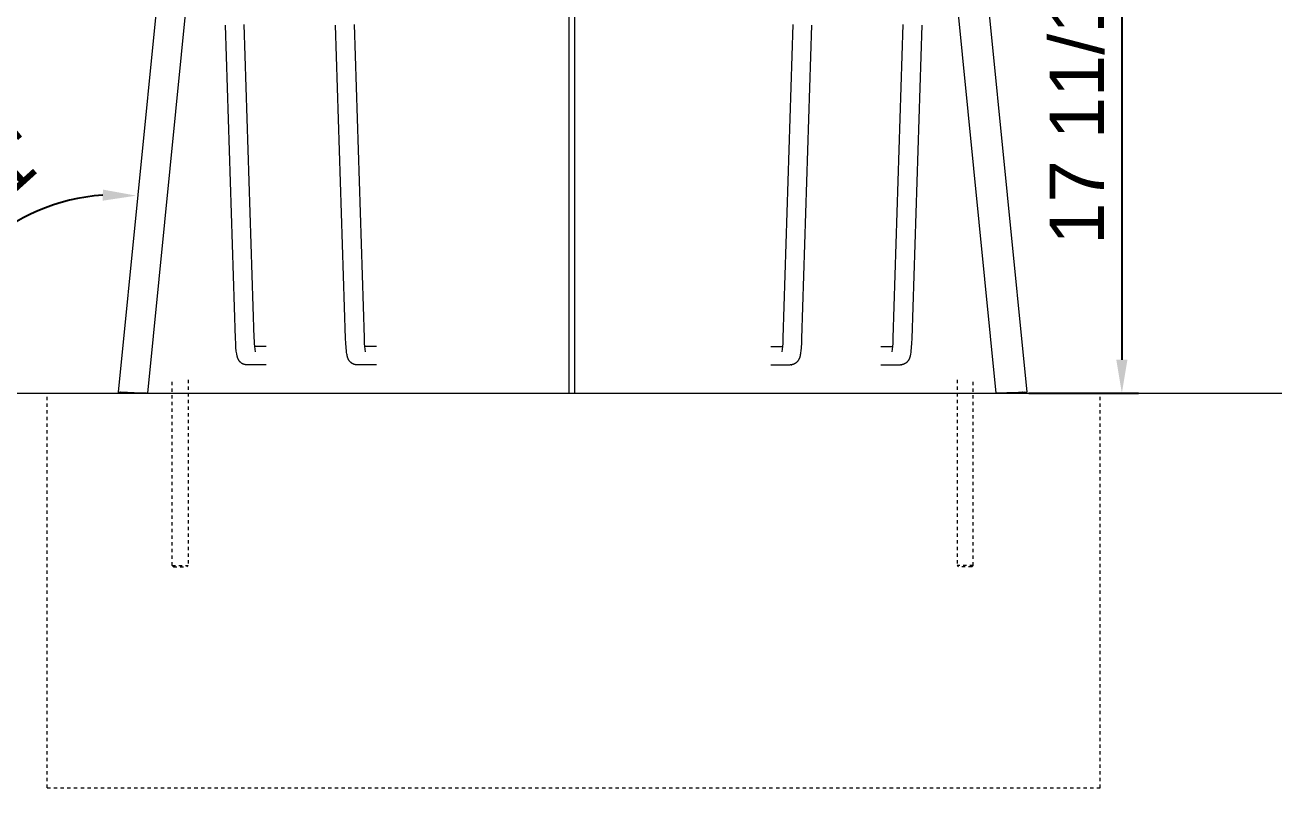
# Model space of a CAD drawing. Header units: inches. Extents: x -2 to 206, y 1 to 129.
# Drawn here: x 162.89 to 200.49, y 89.52 to 112.33 of the extents above; entities that cross this region are included whole.
import ezdxf

# ---------------------------------------------------------------- set-up
doc = ezdxf.new("R2010")
doc.units = ezdxf.units.IN
doc.linetypes.add('HIDDEN', pattern=[1.905, 1.27, -0.635])
for name, color, linetype, lineweight in [('ZANO_R', 7, 'Continuous', 0), ('ZANO_R_przerywana', 250, 'HIDDEN', 0), ('ZANO_W', 1, 'Continuous', 0)]:
    doc.layers.add(name, color=color, linetype=linetype, lineweight=lineweight)
doc.styles.get("Standard").update_dxf_attribs({"font": 'arial.ttf'})
doc.dimstyles.new('amerykanie', dxfattribs={"dimtxt": 50, "dimasz": 50, "dimexe": 0.5, "dimexo": 0.5, "dimgap": 1, "dimtad": 1, "dimdec": 0, "dimzin": 0, "dimlunit": 5, "dimtxsty": 'Standard', "dimcen": 0.09, "dimclrd": 1, "dimclre": 1, "dimclrt": 1, "dimazin": 0, "dimtfac": 1, "dimtdec": 0, "dimtmove": 0, "dimatfit": 3, "dimfxl": 1, "dimtzin": 0, "dimarcsym": 1})

# ---------------------------------------------------------------- blocks, each defined once
blk = doc.blocks.new('*D381')
at = {"layer": 'ZANO_W', "color": 1, "lineweight": -2}
for p, q in [((191.549, 119.041), (196.2, 119.041)), ((195.7, 118.041), (195.7, 102.326)), ((192.913, 101.326), (196.2, 101.326))]:
    blk.add_line(p, q, dxfattribs=at)
at = {"layer": 'ZANO_W', "color": 1}
for points in [[(195.866, 118.041), (195.533, 118.041), (195.7, 119.041)], [(195.533, 102.326), (195.866, 102.326), (195.7, 101.326)]]:
    blk.add_solid(points, dxfattribs=at)
at = {"layer": 'ZANO_W', "color": 1, "insert": (194.36, 110.183), "char_height": 1.625, "attachment_point": 5, "rotation": 90}
blk.add_mtext('17 11/16', dxfattribs=at)
blk = doc.blocks.new('*D382')
at = {"layer": 'ZANO_W', "color": 1, "lineweight": -2}
blk.add_arc((165.626, 101.326), 5.937, 93.9723, 170.3376, dxfattribs=at)
at = {"layer": 'ZANO_W', "color": 1}
for points in [[(165.213, 107.082), (165.218, 107.415), (166.215, 107.233)], [(159.608, 102.336), (159.94, 102.308), (159.69, 101.326)]]:
    blk.add_solid(points, dxfattribs=at)
at = {"layer": 'ZANO_W', "color": 1, "insert": (160.743, 106.72), "char_height": 1.625, "attachment_point": 5, "rotation": 42.155}
blk.add_mtext("95%%d41'", dxfattribs=at)

msp = doc.modelspace()

# ---------------------------------------------------------------- linework, layer by layer
at = {"layer": 'ZANO_R'}
for p, q in [((165.68809, 101.35173), (167.413, 118.66346)), ((191.12792, 118.66584), (192.8531, 101.35146)), ((168.22357, 118.09579), (166.55263, 101.32579)), ((179.15871, 118.09579), (179.15871, 101.32579)), ((179.3234, 118.09579), (179.3234, 101.32579)), ((190.25855, 118.09579), (191.92948, 101.32579)), ((169.18618, 102.95713), (168.8873, 112.33457)), ((169.43815, 112.35213), (169.73703, 102.97468)), ((172.48036, 102.95715), (172.18148, 112.3346)), ((172.73233, 112.35215), (173.03121, 102.97471)), ((185.569, 102.97471), (185.86788, 112.35215)), ((186.41873, 112.3346), (186.11985, 102.95715)), ((188.86318, 102.97468), (189.16206, 112.35213)), ((189.71291, 112.33457), (189.41403, 102.95713)), ((169.19203, 102.816), (169.18618, 102.95713)), ((169.20014, 102.68989), (169.19203, 102.816)), ((169.21011, 102.58352), (169.20014, 102.68989)), ((169.73703, 102.97468), (169.73876, 102.89096)), ((169.73876, 102.89096), (169.74305, 102.80733)), ((169.74305, 102.80733), (169.74988, 102.72387)), ((169.74988, 102.72387), (169.75925, 102.64066)), ((170.10595, 102.72342), (169.75038, 102.72342)), ((169.75925, 102.64066), (169.77116, 102.55777)), ((172.4862, 102.81603), (172.48036, 102.95715)), ((172.49432, 102.68991), (172.4862, 102.81603)), ((172.50428, 102.58354), (172.49432, 102.68991)), ((173.03121, 102.97471), (173.03294, 102.89099)), ((173.03294, 102.89099), (173.03723, 102.80736)), ((173.03723, 102.80736), (173.04406, 102.7239)), ((173.04406, 102.7239), (173.05343, 102.64068)), ((173.40012, 102.72345), (173.04456, 102.72345)), ((173.05343, 102.64068), (173.06534, 102.55779)), ((185.20009, 102.72345), (185.55566, 102.72345)), ((185.53488, 102.55779), (185.54678, 102.64068)), ((185.54678, 102.64068), (185.55615, 102.7239)), ((185.55615, 102.7239), (185.56299, 102.80736)), ((185.56299, 102.80736), (185.56727, 102.89099)), ((185.56727, 102.89099), (185.569, 102.97471)), ((186.10589, 102.68991), (186.09593, 102.58354)), ((186.11401, 102.81603), (186.10589, 102.68991)), ((186.11985, 102.95715), (186.11401, 102.81603)), ((188.49426, 102.72342), (188.84983, 102.72342)), ((188.82905, 102.55777), (188.84096, 102.64066)), ((188.84096, 102.64066), (188.85033, 102.72387)), ((188.85033, 102.72387), (188.85716, 102.80733)), ((188.85716, 102.80733), (188.86145, 102.89096)), ((188.86145, 102.89096), (188.86318, 102.97468)), ((189.40007, 102.68989), (189.39011, 102.58352)), ((189.40819, 102.816), (189.40007, 102.68989)), ((189.41403, 102.95713), (189.40819, 102.816)), ((169.21518, 102.54177), (169.21011, 102.58352)), ((169.22124, 102.50016), (169.21518, 102.54177)), ((169.22687, 102.46784), (169.22124, 102.50016)), ((169.23009, 102.45175), (169.22687, 102.46784)), ((169.23363, 102.43574), (169.23009, 102.45175)), ((169.23691, 102.42227), (169.23363, 102.43574)), ((169.24049, 102.40888), (169.23691, 102.42227)), ((169.2444, 102.39559), (169.24049, 102.40888)), ((169.2487, 102.38242), (169.2444, 102.39559)), ((169.25288, 102.37082), (169.2487, 102.38242)), ((169.25741, 102.35936), (169.25288, 102.37082)), ((169.26231, 102.34805), (169.25741, 102.35936)), ((169.26491, 102.34246), (169.26231, 102.34805)), ((169.2676, 102.33691), (169.26491, 102.34246)), ((169.27024, 102.33172), (169.2676, 102.33691)), ((169.27297, 102.32658), (169.27024, 102.33172)), ((169.27579, 102.32149), (169.27297, 102.32658)), ((169.2787, 102.31645), (169.27579, 102.32149)), ((169.2817, 102.31146), (169.2787, 102.31645)), ((169.28479, 102.30653), (169.2817, 102.31146)), ((169.28798, 102.30166), (169.28479, 102.30653)), ((169.29125, 102.29685), (169.28798, 102.30166)), ((169.2947, 102.29199), (169.29125, 102.29685)), ((169.29827, 102.28716), (169.2947, 102.29199)), ((169.30197, 102.28236), (169.29827, 102.28716)), ((169.30579, 102.2776), (169.30197, 102.28236)), ((169.30975, 102.27287), (169.30579, 102.2776)), ((169.31384, 102.2682), (169.30975, 102.27287)), ((169.31805, 102.26357), (169.31384, 102.2682)), ((169.3224, 102.259), (169.31805, 102.26357)), ((169.32688, 102.25449), (169.3224, 102.259)), ((169.33149, 102.25004), (169.32688, 102.25449)), ((172.50936, 102.54179), (172.50428, 102.58354)), ((172.51541, 102.50018), (172.50936, 102.54179)), ((172.52105, 102.46786), (172.51541, 102.50018)), ((172.52427, 102.45178), (172.52105, 102.46786)), ((172.52781, 102.43576), (172.52427, 102.45178)), ((172.53109, 102.4223), (172.52781, 102.43576)), ((172.53466, 102.40891), (172.53109, 102.4223)), ((172.53858, 102.39562), (172.53466, 102.40891)), ((172.54288, 102.38245), (172.53858, 102.39562)), ((172.54706, 102.37085), (172.54288, 102.38245)), ((172.55159, 102.35938), (172.54706, 102.37085)), ((172.55649, 102.34807), (172.55159, 102.35938)), ((172.55909, 102.34248), (172.55649, 102.34807)), ((172.56178, 102.33694), (172.55909, 102.34248)), ((172.56442, 102.33175), (172.56178, 102.33694)), ((172.56714, 102.32661), (172.56442, 102.33175)), ((172.56996, 102.32151), (172.56714, 102.32661)), ((172.57287, 102.31647), (172.56996, 102.32151)), ((172.57587, 102.31149), (172.57287, 102.31647)), ((172.57897, 102.30655), (172.57587, 102.31149)), ((172.58215, 102.30168), (172.57897, 102.30655)), ((172.58543, 102.29687), (172.58215, 102.30168)), ((172.58887, 102.29202), (172.58543, 102.29687)), ((172.59245, 102.28719), (172.58887, 102.29202)), ((172.59614, 102.28239), (172.59245, 102.28719)), ((172.59997, 102.27762), (172.59614, 102.28239)), ((172.60393, 102.2729), (172.59997, 102.27762)), ((172.60801, 102.26822), (172.60393, 102.2729)), ((172.61223, 102.2636), (172.60801, 102.26822)), ((172.61658, 102.25902), (172.61223, 102.2636)), ((172.62105, 102.25451), (172.61658, 102.25902)), ((172.62566, 102.25007), (172.62105, 102.25451)), ((185.97916, 102.25451), (185.97455, 102.25007)), ((185.98364, 102.25902), (185.97916, 102.25451)), ((185.98798, 102.2636), (185.98364, 102.25902)), ((185.9922, 102.26822), (185.98798, 102.2636)), ((185.99628, 102.2729), (185.9922, 102.26822)), ((186.00024, 102.27762), (185.99628, 102.2729)), ((186.00407, 102.28239), (186.00024, 102.27762)), ((186.00777, 102.28719), (186.00407, 102.28239)), ((186.01134, 102.29202), (186.00777, 102.28719)), ((186.01478, 102.29687), (186.01134, 102.29202)), ((186.01806, 102.30168), (186.01478, 102.29687)), ((186.02125, 102.30655), (186.01806, 102.30168)), ((186.02434, 102.31149), (186.02125, 102.30655)), ((186.02734, 102.31647), (186.02434, 102.31149)), ((186.03025, 102.32151), (186.02734, 102.31647)), ((186.03307, 102.32661), (186.03025, 102.32151)), ((186.0358, 102.33175), (186.03307, 102.32661)), ((186.03843, 102.33694), (186.0358, 102.33175)), ((186.04113, 102.34248), (186.03843, 102.33694)), ((186.04372, 102.34807), (186.04113, 102.34248)), ((186.04862, 102.35938), (186.04372, 102.34807)), ((186.05315, 102.37085), (186.04862, 102.35938)), ((186.05733, 102.38245), (186.05315, 102.37085)), ((186.06163, 102.39562), (186.05733, 102.38245)), ((186.06555, 102.40891), (186.06163, 102.39562)), ((186.06913, 102.4223), (186.06555, 102.40891)), ((186.0724, 102.43576), (186.06913, 102.4223)), ((186.07594, 102.45178), (186.0724, 102.43576)), ((186.07916, 102.46786), (186.07594, 102.45178)), ((186.0848, 102.50018), (186.07916, 102.46786)), ((186.09086, 102.54179), (186.0848, 102.50018)), ((186.09593, 102.58354), (186.09086, 102.54179)), ((189.27334, 102.25449), (189.26873, 102.25004)), ((189.27781, 102.259), (189.27334, 102.25449)), ((189.28216, 102.26357), (189.27781, 102.259)), ((189.28638, 102.2682), (189.28216, 102.26357)), ((189.29046, 102.27287), (189.28638, 102.2682)), ((189.29442, 102.2776), (189.29046, 102.27287)), ((189.29824, 102.28236), (189.29442, 102.2776)), ((189.30194, 102.28716), (189.29824, 102.28236)), ((189.30552, 102.29199), (189.30194, 102.28716)), ((189.30896, 102.29685), (189.30552, 102.29199)), ((189.31224, 102.30166), (189.30896, 102.29685)), ((189.31542, 102.30653), (189.31224, 102.30166)), ((189.31852, 102.31146), (189.31542, 102.30653)), ((189.32152, 102.31645), (189.31852, 102.31146)), ((189.32443, 102.32149), (189.32152, 102.31645)), ((189.32725, 102.32658), (189.32443, 102.32149)), ((189.32997, 102.33172), (189.32725, 102.32658)), ((189.33261, 102.33691), (189.32997, 102.33172)), ((189.3353, 102.34246), (189.33261, 102.33691)), ((189.3379, 102.34805), (189.3353, 102.34246)), ((189.3428, 102.35936), (189.3379, 102.34805)), ((189.34733, 102.37082), (189.3428, 102.35936)), ((189.35151, 102.38242), (189.34733, 102.37082)), ((189.35581, 102.39559), (189.35151, 102.38242)), ((189.35973, 102.40888), (189.35581, 102.39559)), ((189.3633, 102.42227), (189.35973, 102.40888)), ((189.36658, 102.43574), (189.3633, 102.42227)), ((189.37012, 102.45175), (189.36658, 102.43574)), ((189.37334, 102.46784), (189.37012, 102.45175)), ((189.37898, 102.50016), (189.37334, 102.46784)), ((189.38503, 102.54177), (189.37898, 102.50016)), ((189.39011, 102.58352), (189.38503, 102.54177)), ((169.33623, 102.24567), (169.33149, 102.25004)), ((169.3411, 102.24137), (169.33623, 102.24567)), ((169.34611, 102.23714), (169.3411, 102.24137)), ((169.35125, 102.23301), (169.34611, 102.23714)), ((169.35652, 102.22896), (169.35125, 102.23301)), ((169.36193, 102.22501), (169.35652, 102.22896)), ((169.36834, 102.22057), (169.36193, 102.22501)), ((169.37488, 102.2163), (169.36834, 102.22057)), ((169.38153, 102.21221), (169.37488, 102.2163)), ((169.38831, 102.2083), (169.38153, 102.21221)), ((169.3952, 102.20457), (169.38831, 102.2083)), ((169.40221, 102.20103), (169.3952, 102.20457)), ((169.40932, 102.19767), (169.40221, 102.20103)), ((169.41653, 102.19451), (169.40932, 102.19767)), ((169.42384, 102.19155), (169.41653, 102.19451)), ((169.43125, 102.18878), (169.42384, 102.19155)), ((169.43875, 102.18621), (169.43125, 102.18878)), ((169.44633, 102.18385), (169.43875, 102.18621)), ((169.454, 102.1817), (169.44633, 102.18385)), ((169.46175, 102.17976), (169.454, 102.1817)), ((169.46958, 102.17804), (169.46175, 102.17976)), ((169.47747, 102.17654), (169.46958, 102.17804)), ((169.48715, 102.17501), (169.47747, 102.17654)), ((169.48769, 102.17502), (169.47889, 102.17642)), ((169.49687, 102.17383), (169.48715, 102.17501)), ((169.49654, 102.17391), (169.48769, 102.17502)), ((169.50663, 102.17298), (169.49687, 102.17383)), ((169.51641, 102.17247), (169.50663, 102.17298)), ((169.52621, 102.1723), (169.51641, 102.17247)), ((169.53572, 102.17246), (169.52621, 102.1723)), ((170.10603, 102.1723), (169.52621, 102.1723)), ((169.54522, 102.17296), (169.53572, 102.17246)), ((169.55469, 102.17379), (169.54522, 102.17296)), ((169.56413, 102.17495), (169.55469, 102.17379)), ((169.57353, 102.17643), (169.56413, 102.17495)), ((172.6304, 102.24569), (172.62566, 102.25007)), ((172.63528, 102.24139), (172.6304, 102.24569)), ((172.64029, 102.23717), (172.63528, 102.24139)), ((172.64543, 102.23303), (172.64029, 102.23717)), ((172.6507, 102.22898), (172.64543, 102.23303)), ((172.65611, 102.22503), (172.6507, 102.22898)), ((172.66252, 102.22059), (172.65611, 102.22503)), ((172.66905, 102.21633), (172.66252, 102.22059)), ((172.67571, 102.21224), (172.66905, 102.21633)), ((172.68249, 102.20833), (172.67571, 102.21224)), ((172.68938, 102.2046), (172.68249, 102.20833)), ((172.69638, 102.20105), (172.68938, 102.2046)), ((172.70349, 102.1977), (172.69638, 102.20105)), ((172.71071, 102.19454), (172.70349, 102.1977)), ((172.71802, 102.19157), (172.71071, 102.19454)), ((172.72543, 102.1888), (172.71802, 102.19157)), ((172.73293, 102.18624), (172.72543, 102.1888)), ((172.74051, 102.18388), (172.73293, 102.18624)), ((172.74818, 102.18173), (172.74051, 102.18388)), ((172.75593, 102.17979), (172.74818, 102.18173)), ((172.76376, 102.17807), (172.75593, 102.17979)), ((172.77165, 102.17656), (172.76376, 102.17807)), ((172.78133, 102.17504), (172.77165, 102.17656)), ((172.78187, 102.17504), (172.77306, 102.17644)), ((172.79105, 102.17385), (172.78133, 102.17504)), ((172.79071, 102.17393), (172.78187, 102.17504)), ((172.80081, 102.173), (172.79105, 102.17385)), ((172.81059, 102.17249), (172.80081, 102.173)), ((172.82038, 102.17232), (172.81059, 102.17249)), ((172.82989, 102.17249), (172.82038, 102.17232)), ((173.40021, 102.17232), (172.82038, 102.17232)), ((172.83939, 102.17299), (172.82989, 102.17249)), ((172.84887, 102.17381), (172.83939, 102.17299)), ((172.85831, 102.17497), (172.84887, 102.17381)), ((172.8677, 102.17646), (172.85831, 102.17497)), ((185.2, 102.17232), (185.77983, 102.17232)), ((185.73251, 102.17646), (185.7419, 102.17497)), ((185.7419, 102.17497), (185.75134, 102.17381)), ((185.75134, 102.17381), (185.76082, 102.17299)), ((185.76082, 102.17299), (185.77032, 102.17249)), ((185.77032, 102.17249), (185.77983, 102.17232)), ((185.78962, 102.17249), (185.77983, 102.17232)), ((185.7994, 102.173), (185.78962, 102.17249)), ((185.80916, 102.17385), (185.7994, 102.173)), ((185.81889, 102.17504), (185.80916, 102.17385)), ((185.8095, 102.17393), (185.81834, 102.17504)), ((185.81834, 102.17504), (185.82715, 102.17644)), ((185.82856, 102.17656), (185.81889, 102.17504)), ((185.83646, 102.17807), (185.82856, 102.17656)), ((185.84428, 102.17979), (185.83646, 102.17807)), ((185.85203, 102.18173), (185.84428, 102.17979)), ((185.8597, 102.18388), (185.85203, 102.18173)), ((185.86729, 102.18624), (185.8597, 102.18388)), ((185.87479, 102.1888), (185.86729, 102.18624)), ((185.88219, 102.19157), (185.87479, 102.1888)), ((185.88951, 102.19454), (185.88219, 102.19157)), ((185.89672, 102.1977), (185.88951, 102.19454)), ((185.90383, 102.20105), (185.89672, 102.1977)), ((185.91083, 102.2046), (185.90383, 102.20105)), ((185.91773, 102.20833), (185.91083, 102.2046)), ((185.9245, 102.21224), (185.91773, 102.20833)), ((185.93116, 102.21633), (185.9245, 102.21224)), ((185.93769, 102.22059), (185.93116, 102.21633)), ((185.9441, 102.22503), (185.93769, 102.22059)), ((185.94951, 102.22898), (185.9441, 102.22503)), ((185.95479, 102.23303), (185.94951, 102.22898)), ((185.95993, 102.23717), (185.95479, 102.23303)), ((185.96493, 102.24139), (185.95993, 102.23717)), ((185.96981, 102.24569), (185.96493, 102.24139)), ((185.97455, 102.25007), (185.96981, 102.24569)), ((188.49418, 102.1723), (189.074, 102.1723)), ((189.02668, 102.17643), (189.03608, 102.17495)), ((189.03608, 102.17495), (189.04552, 102.17379)), ((189.04552, 102.17379), (189.055, 102.17296)), ((189.055, 102.17296), (189.06449, 102.17246)), ((189.06449, 102.17246), (189.074, 102.1723)), ((189.0838, 102.17247), (189.074, 102.1723)), ((189.09358, 102.17298), (189.0838, 102.17247)), ((189.10334, 102.17383), (189.09358, 102.17298)), ((189.11306, 102.17501), (189.10334, 102.17383)), ((189.10367, 102.17391), (189.11252, 102.17502)), ((189.11252, 102.17502), (189.12133, 102.17642)), ((189.12274, 102.17654), (189.11306, 102.17501)), ((189.13063, 102.17804), (189.12274, 102.17654)), ((189.13846, 102.17976), (189.13063, 102.17804)), ((189.14621, 102.1817), (189.13846, 102.17976)), ((189.15388, 102.18385), (189.14621, 102.1817)), ((189.16146, 102.18621), (189.15388, 102.18385)), ((189.16896, 102.18878), (189.16146, 102.18621)), ((189.17637, 102.19155), (189.16896, 102.18878)), ((189.18368, 102.19451), (189.17637, 102.19155)), ((189.1909, 102.19767), (189.18368, 102.19451)), ((189.19801, 102.20103), (189.1909, 102.19767)), ((189.20501, 102.20457), (189.19801, 102.20103)), ((189.2119, 102.2083), (189.20501, 102.20457)), ((189.21868, 102.21221), (189.2119, 102.2083)), ((189.22534, 102.2163), (189.21868, 102.21221)), ((189.23187, 102.22057), (189.22534, 102.2163)), ((189.23828, 102.22501), (189.23187, 102.22057)), ((189.24369, 102.22896), (189.23828, 102.22501)), ((189.24896, 102.23301), (189.24369, 102.22896)), ((189.2541, 102.23714), (189.24896, 102.23301)), ((189.25911, 102.24137), (189.2541, 102.23714)), ((189.26399, 102.24567), (189.25911, 102.24137)), ((189.26873, 102.25004), (189.26399, 102.24567)), ((163.55363, 101.32579), (195.04658, 101.32579)), ((165.68817, 101.35071), (165.69577, 101.35542)), ((165.68883, 101.35228), (165.68878, 101.35265)), ((165.6889, 101.35192), (165.68883, 101.35228)), ((165.68897, 101.35156), (165.6889, 101.35192)), ((165.68906, 101.3512), (165.68897, 101.35156)), ((165.68917, 101.35085), (165.68906, 101.3512)), ((165.68928, 101.3505), (165.68917, 101.35085)), ((165.68941, 101.35015), (165.68928, 101.3505)), ((165.68955, 101.34981), (165.68941, 101.35015)), ((165.6897, 101.34947), (165.68955, 101.34981)), ((165.68986, 101.34914), (165.6897, 101.34947)), ((165.69003, 101.34881), (165.68986, 101.34914)), ((165.69022, 101.34849), (165.69003, 101.34881)), ((165.69041, 101.34818), (165.69022, 101.34849)), ((165.69062, 101.34787), (165.69041, 101.34818)), ((165.69083, 101.34757), (165.69062, 101.34787)), ((165.69106, 101.34728), (165.69083, 101.34757)), ((165.6913, 101.347), (165.69106, 101.34728)), ((165.69154, 101.34672), (165.6913, 101.347)), ((165.6918, 101.34645), (165.69154, 101.34672)), ((165.69206, 101.3462), (165.6918, 101.34645)), ((165.69233, 101.34595), (165.69206, 101.3462)), ((165.69261, 101.34571), (165.69233, 101.34595)), ((165.6929, 101.34548), (165.69261, 101.34571)), ((165.6932, 101.34526), (165.6929, 101.34548)), ((165.6935, 101.34505), (165.6932, 101.34526)), ((165.69381, 101.34485), (165.6935, 101.34505)), ((165.69413, 101.34466), (165.69381, 101.34485)), ((165.69446, 101.34448), (165.69413, 101.34466)), ((165.69479, 101.34432), (165.69446, 101.34448)), ((165.69512, 101.34416), (165.69479, 101.34432)), ((165.69546, 101.34402), (165.69512, 101.34416)), ((165.69581, 101.34389), (165.69546, 101.34402)), ((165.69578, 101.3554), (165.71601, 101.35784)), ((165.69616, 101.34377), (165.69581, 101.34389)), ((165.69651, 101.34366), (165.69616, 101.34377)), ((165.69687, 101.34357), (165.69651, 101.34366)), ((165.69723, 101.34349), (165.69687, 101.34357)), ((165.69759, 101.34342), (165.69723, 101.34349)), ((165.69795, 101.34336), (165.69759, 101.34342)), ((165.69832, 101.34331), (165.69795, 101.34336)), ((165.69869, 101.34328), (165.69832, 101.34331)), ((165.69905, 101.34326), (165.69869, 101.34328)), ((165.69942, 101.34325), (165.69905, 101.34326)), ((165.69979, 101.34326), (165.69942, 101.34325)), ((165.70016, 101.34328), (165.69979, 101.34326)), ((165.70053, 101.34331), (165.70016, 101.34328)), ((165.7009, 101.34335), (165.70053, 101.34331)), ((165.70126, 101.34341), (165.7009, 101.34335)), ((165.70162, 101.34347), (165.70126, 101.34341)), ((165.87639, 101.32579), (165.70162, 101.34347)), ((165.71601, 101.35784), (165.73364, 101.3587)), ((165.73364, 101.3587), (165.7513, 101.3591)), ((165.7513, 101.3591), (165.80247, 101.35903)), ((165.80247, 101.35903), (165.95551, 101.35466)), ((165.95551, 101.35466), (166.55263, 101.32579)), ((166.01176, 101.32636), (166.00973, 101.32579)), ((166.01381, 101.32686), (166.01176, 101.32636)), ((166.01588, 101.32731), (166.01381, 101.32686)), ((166.01795, 101.32772), (166.01588, 101.32731)), ((166.02075, 101.32821), (166.01795, 101.32772)), ((166.02356, 101.32865), (166.02075, 101.32821)), ((166.0292, 101.32941), (166.02356, 101.32865)), ((166.02901, 101.32579), (166.02901, 101.32939)), ((166.03551, 101.33012), (166.0292, 101.32941)), ((166.04183, 101.33071), (166.03551, 101.33012)), ((166.05943, 101.33194), (166.04183, 101.33071)), ((166.10001, 101.33348), (166.05943, 101.33194)), ((166.15444, 101.33413), (166.10001, 101.33348)), ((166.52257, 101.32733), (166.15444, 101.33413)), ((191.92948, 101.32579), (192.61171, 101.35756)), ((192.26322, 101.33386), (191.95955, 101.32733)), ((192.3821, 101.33348), (192.26322, 101.33386)), ((192.42268, 101.33194), (192.3821, 101.33348)), ((192.44029, 101.33071), (192.42268, 101.33194)), ((192.44661, 101.33012), (192.44029, 101.33071)), ((192.45292, 101.32941), (192.44661, 101.33012)), ((192.45855, 101.32865), (192.45292, 101.32941)), ((192.45311, 101.32939), (192.45311, 101.32579)), ((192.46136, 101.32821), (192.45855, 101.32865)), ((192.46416, 101.32772), (192.46136, 101.32821)), ((192.46624, 101.32731), (192.46416, 101.32772)), ((192.4683, 101.32686), (192.46624, 101.32731)), ((192.47035, 101.32636), (192.4683, 101.32686)), ((192.47239, 101.32579), (192.47035, 101.32636)), ((192.78049, 101.34347), (192.60572, 101.32579)), ((192.61171, 101.35756), (192.67964, 101.35903)), ((192.66477, 101.32579), (192.83954, 101.34347)), ((192.67964, 101.35903), (192.73082, 101.3591)), ((192.73082, 101.3591), (192.74847, 101.3587)), ((192.74847, 101.3587), (192.7661, 101.35784)), ((192.7661, 101.35784), (192.78634, 101.3554)), ((192.78085, 101.34341), (192.78049, 101.34347)), ((192.78122, 101.34335), (192.78085, 101.34341)), ((192.78158, 101.34331), (192.78122, 101.34335)), ((192.78195, 101.34328), (192.78158, 101.34331)), ((192.78232, 101.34326), (192.78195, 101.34328)), ((192.78269, 101.34325), (192.78232, 101.34326)), ((192.78306, 101.34326), (192.78269, 101.34325)), ((192.78343, 101.34328), (192.78306, 101.34326)), ((192.7838, 101.34331), (192.78343, 101.34328)), ((192.78416, 101.34336), (192.7838, 101.34331)), ((192.78453, 101.34342), (192.78416, 101.34336)), ((192.78489, 101.34349), (192.78453, 101.34342)), ((192.78525, 101.34357), (192.78489, 101.34349)), ((192.7856, 101.34366), (192.78525, 101.34357)), ((192.78596, 101.34377), (192.7856, 101.34366)), ((192.78631, 101.34389), (192.78596, 101.34377)), ((192.78665, 101.34402), (192.78631, 101.34389)), ((192.78634, 101.35542), (192.79394, 101.35071)), ((192.78699, 101.34416), (192.78665, 101.34402)), ((192.78733, 101.34432), (192.78699, 101.34416)), ((192.78766, 101.34448), (192.78733, 101.34432)), ((192.78798, 101.34466), (192.78766, 101.34448)), ((192.7883, 101.34485), (192.78798, 101.34466)), ((192.78861, 101.34505), (192.7883, 101.34485)), ((192.78891, 101.34526), (192.78861, 101.34505)), ((192.78921, 101.34548), (192.78891, 101.34526)), ((192.7895, 101.34571), (192.78921, 101.34548)), ((192.78978, 101.34595), (192.7895, 101.34571)), ((192.79005, 101.3462), (192.78978, 101.34595)), ((192.79032, 101.34645), (192.79005, 101.3462)), ((192.79057, 101.34672), (192.79032, 101.34645)), ((192.79082, 101.347), (192.79057, 101.34672)), ((192.79105, 101.34728), (192.79082, 101.347)), ((192.79128, 101.34757), (192.79105, 101.34728)), ((192.7915, 101.34787), (192.79128, 101.34757)), ((192.7917, 101.34818), (192.7915, 101.34787)), ((192.7919, 101.34849), (192.7917, 101.34818)), ((192.79208, 101.34881), (192.7919, 101.34849)), ((192.79225, 101.34914), (192.79208, 101.34881)), ((192.79242, 101.34947), (192.79225, 101.34914)), ((192.79257, 101.34981), (192.79242, 101.34947)), ((192.7927, 101.35015), (192.79257, 101.34981)), ((192.79283, 101.3505), (192.7927, 101.35015)), ((192.79295, 101.35085), (192.79283, 101.3505)), ((192.79305, 101.3512), (192.79295, 101.35085)), ((192.79314, 101.35156), (192.79305, 101.3512)), ((192.79322, 101.35192), (192.79314, 101.35156)), ((192.79328, 101.35228), (192.79322, 101.35192)), ((192.79334, 101.35265), (192.79328, 101.35228)), ((192.83954, 101.34347), (192.79368, 101.35024)), ((192.83954, 101.34347), (192.8531, 101.35146))]:
    msp.add_line(p, q, dxfattribs=at)
msp.add_lwpolyline([(2.19271, 101.32579), (200.48587, 101.32579)], dxfattribs=at)
at = {"layer": 'ZANO_R_przerywana', "ltscale": 0.05}
for p, q in [((167.29342, 96.1674), (167.29342, 101.72339)), ((167.76581, 101.72339), (167.76581, 96.1674)), ((190.77535, 101.72339), (190.77535, 96.1674)), ((191.24775, 96.1674), (191.24775, 101.72339)), ((163.55363, 89.51593), (163.55363, 101.32579)), ((195.04658, 89.51593), (195.04658, 101.32579)), ((167.29342, 96.1674), (167.76581, 96.1674)), ((167.33137, 96.12945), (167.29345, 96.16737)), ((167.33142, 96.12945), (167.72786, 96.12945)), ((167.76578, 96.16737), (167.72786, 96.12945)), ((191.24775, 96.1674), (190.77535, 96.1674)), ((190.77538, 96.16737), (190.8133, 96.12945)), ((191.20975, 96.12945), (190.8133, 96.12945)), ((191.2098, 96.12945), (191.24772, 96.16737)), ((163.55363, 89.51593), (195.04658, 89.51593))]:
    msp.add_line(p, q, dxfattribs=at)

# ---------------------------------------------------------------- dimensions: what is measured, and where the dimension line sits
at = {"layer": 'ZANO_W'}
dim = msp.add_linear_dim(base=(195.6998, 101.32579), p1=(191.04856, 119.04058), p2=(192.41334, 101.32579), angle=90, dimstyle='amerykanie', override={"dimtxt": 1.625, "dimasz": 1, "dimgap": 0.5, "dimdec": 4, "dimaunit": 1, "dimadec": 1, "dimtdec": 4, "dimtmove": 1, "dimfrac": 2}, dxfattribs=at)
dim.commit()
dim.dimension.update_dxf_attribs({"geometry": '*D381', "text_midpoint": (194.35958, 110.18318)})
dim = msp.add_angular_dim_2l(base=(163.00471, 106.65233), line1=((7.7029, 101.32579), (199.66405, 101.32579)), line2=((165.62904, 101.35173), (167.35396, 118.66346)), dimstyle='amerykanie', override={"dimtxt": 1.625, "dimasz": 1, "dimgap": 0.5, "dimdec": 4, "dimaunit": 1, "dimadec": 1, "dimtdec": 4, "dimtmove": 1, "dimfrac": 2}, dxfattribs=at)
dim.commit()
dim.dimension.update_dxf_attribs({"geometry": '*D382', "text_midpoint": (160.74258, 106.72047)})

doc.saveas('drawing.dxf')
